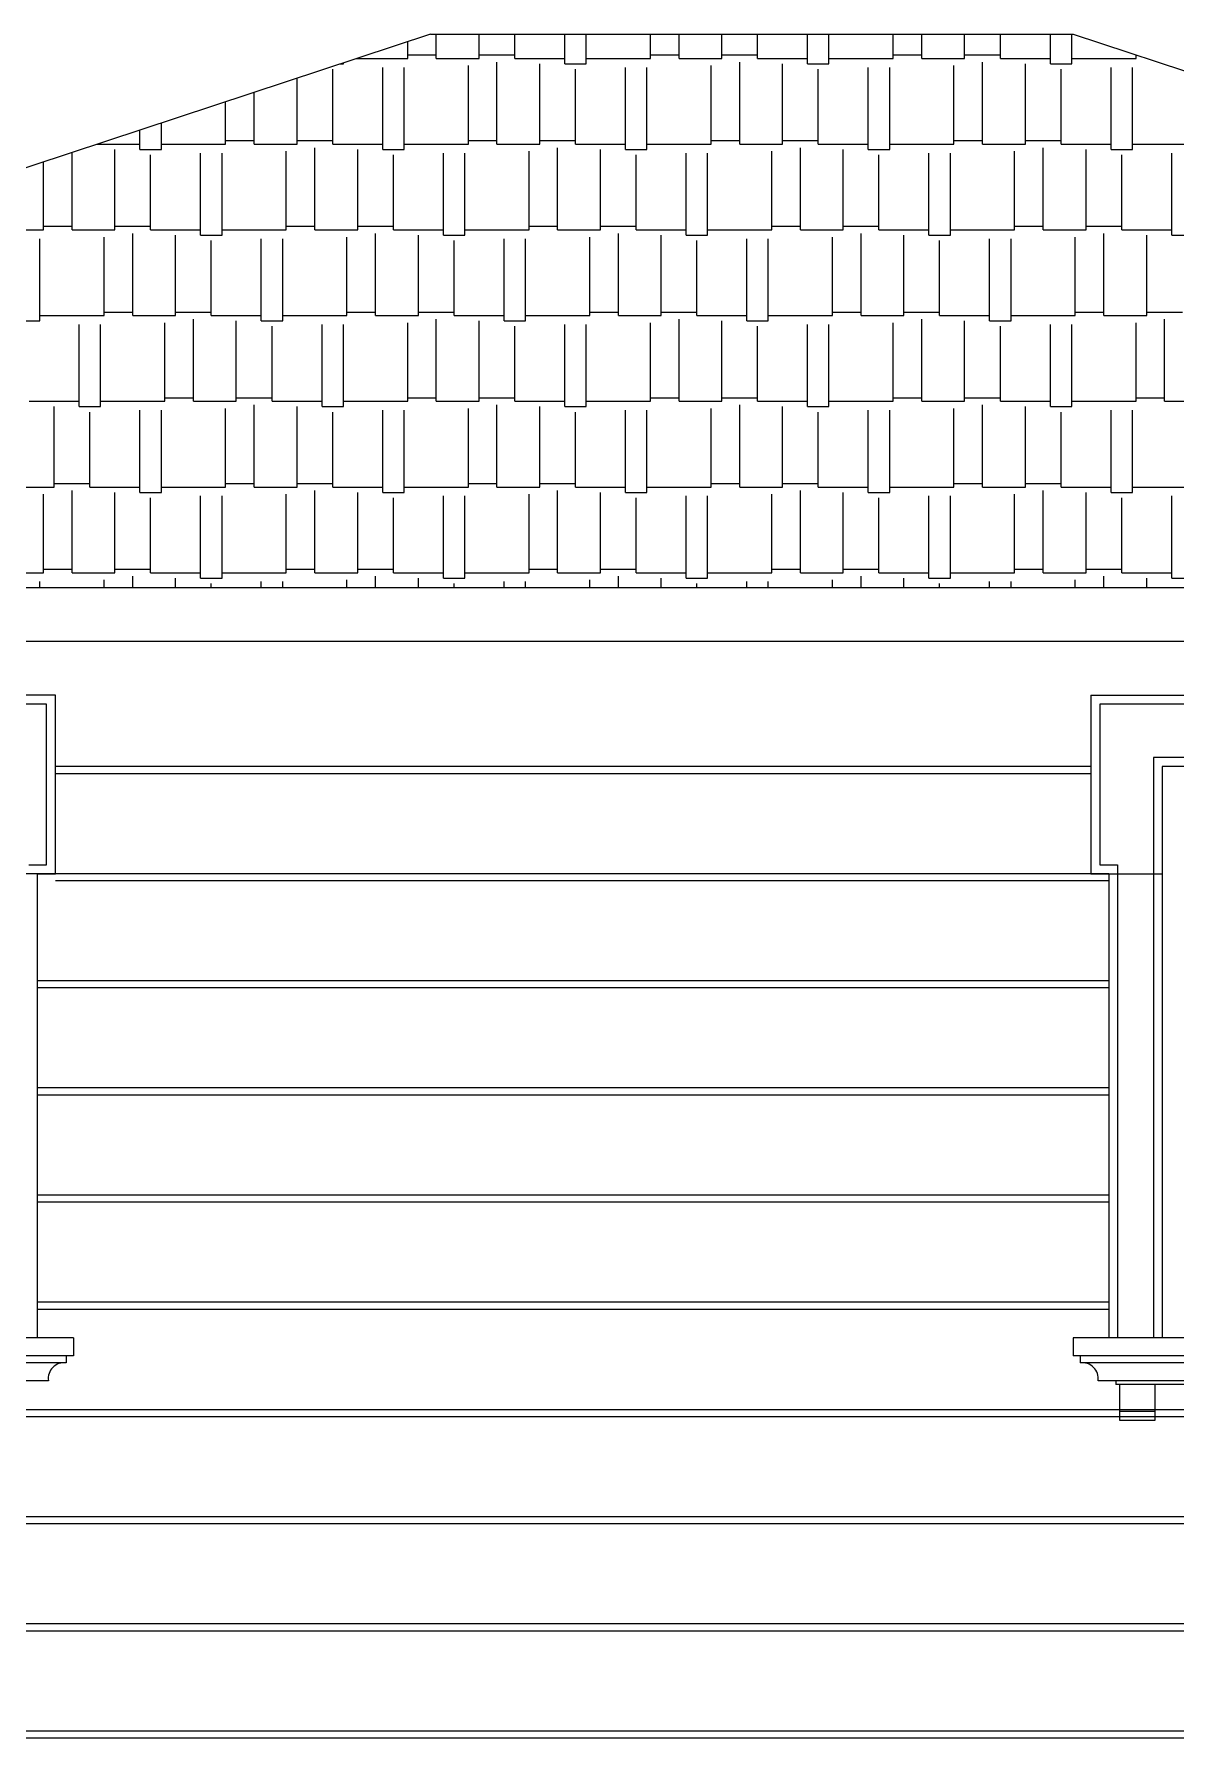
# Model space of a CAD drawing. Extents: x 182769.15 to 182771.38, y 101811.72 to 101812.21.
# Drawn here: x 182770.6842 to 182770.7481, y 101811.8553 to 101811.9507 of the extents above; entities that cross this region are included whole.
import ezdxf

# ---------------------------------------------------------------- set-up
doc = ezdxf.new("R2010")
doc.units = 0
doc.header["$MEASUREMENT"] = 0
doc.layers.add('DUVAR', color=7, linetype='Continuous')
doc.layers.add('TARAMA', color=15, linetype='Continuous')

msp = doc.modelspace()

# ---------------------------------------------------------------- linework, layer by layer
at = {"layer": 'DUVAR'}
for p, q in [((182770.7063599536, 101811.9506928206), (182770.6123599537, 101811.9196728206)), ((182770.7063599536, 101811.9506928206), (182770.7423599537, 101811.9506928206)), ((182770.7423599537, 101811.9506928206), (182770.8363599537, 101811.9196728206)), ((182770.6853599543, 101811.9136728206), (182770.6691599542, 101811.9136728206)), ((182770.6853599543, 101811.9036728206), (182770.6853599543, 101811.9136728206)), ((182770.7433599537, 101811.9136728206), (182770.7610599537, 101811.9136728206)), ((182770.7433599537, 101811.9136728206), (182770.7433599537, 101811.9036728206)), ((182770.7793599537, 101811.9096728206), (182770.7473599536, 101811.9096728206)), ((182770.7473599536, 101811.9096728206), (182770.7473599536, 101811.8776728206)), ((182770.6843599542, 101811.8776728206), (182770.6843599542, 101811.9036728206)), ((182770.7433599537, 101811.9036728206), (182770.7443599536, 101811.9036728206)), ((182770.7443599536, 101811.9036728206), (182770.7443599536, 101811.8776728206)), ((182770.6863599542, 101811.8776728206), (182770.6453599542, 101811.8776728206)), ((182770.6863599542, 101811.8776728206), (182770.6863599542, 101811.8766728206)), ((182770.7843599537, 101811.8776728206), (182770.7423599537, 101811.8776728206)), ((182770.7423599537, 101811.8776728206), (182770.7423599537, 101811.8766728206)), ((182770.6863599542, 101811.8766728206), (182770.6453599542, 101811.8766728206)), ((182770.7843599537, 101811.8766728206), (182770.7423599537, 101811.8766728206))]:
    msp.add_line(p, q, dxfattribs=at)
at = {"layer": 'DUVAR', "color": 6}
for p, q in [((182770.8363599537, 101811.9196728206), (182770.6123599537, 101811.9196728206)), ((182770.8363599537, 101811.9166728206), (182770.6123599537, 101811.9166728206)), ((182770.6843599542, 101811.9036728206), (182770.6853599543, 101811.9036728206))]:
    msp.add_line(p, q, dxfattribs=at)
at = {"layer": 'DUVAR', "color": 8}
for p, q in [((182770.6848599542, 101811.9131728206), (182770.6690599542, 101811.9131728206)), ((182770.6848599542, 101811.9041728206), (182770.6848599542, 101811.9131728206)), ((182770.7611599537, 101811.9131728206), (182770.7438599537, 101811.9131728206)), ((182770.7438599537, 101811.9131728206), (182770.7438599537, 101811.9041728206)), ((182770.7617599537, 101811.9101728206), (182770.7468599537, 101811.9101728206)), ((182770.7468599537, 101811.9101728206), (182770.7468599537, 101811.8776728206)), ((182770.7433599537, 101811.9096728206), (182770.6853599543, 101811.9096728206)), ((182770.7433599537, 101811.9092728206), (182770.6853599543, 101811.9092728206)), ((182770.6853599543, 101811.9036728206), (182770.6813599542, 101811.9036728206)), ((182770.6838599542, 101811.9041728206), (182770.6848599542, 101811.9041728206)), ((182770.7443599536, 101811.9036728206), (182770.6853599543, 101811.9036728206)), ((182770.7438599537, 101811.9041728206), (182770.7448599537, 101811.9041728206)), ((182770.7443599536, 101811.9036728206), (182770.7473599536, 101811.9036728206)), ((182770.7448599537, 101811.9041728206), (182770.7448599537, 101811.8776728206)), ((182770.7443599536, 101811.9032728206), (182770.6853599543, 101811.9032728206)), ((182770.7443599536, 101811.8976728206), (182770.6843599542, 101811.8976728206)), ((182770.7443599536, 101811.8972728206), (182770.6843599542, 101811.8972728206)), ((182770.7443599536, 101811.8916728206), (182770.6843599542, 101811.8916728206)), ((182770.7443599536, 101811.8912728206), (182770.6843599542, 101811.8912728206)), ((182770.7443599536, 101811.8856728206), (182770.6843599542, 101811.8856728206)), ((182770.7443599536, 101811.8852728206), (182770.6843599542, 101811.8852728206)), ((182770.7443599536, 101811.8796728206), (182770.6843599542, 101811.8796728206)), ((182770.7443599536, 101811.8792728206), (182770.6843599542, 101811.8792728206)), ((182770.6859599543, 101811.8766728206), (182770.6859599543, 101811.8762728206)), ((182770.7427599537, 101811.8766728206), (182770.7427599537, 101811.8762728206)), ((182770.6859599543, 101811.8762728206), (182770.6457599542, 101811.8762728206)), ((182770.7839599537, 101811.8762728206), (182770.7427599537, 101811.8762728206)), ((182770.6849599542, 101811.8752728206), (182770.6467599543, 101811.8752728206)), ((182770.7829599536, 101811.8752728206), (182770.7437599536, 101811.8752728206)), ((182770.7447599537, 101811.8752728206), (182770.7447599537, 101811.8750728206)), ((182770.7819599537, 101811.8750728206), (182770.7447599537, 101811.8750728206)), ((182770.7449599536, 101811.8750728206), (182770.7449599536, 101811.8730728206)), ((182770.7469599537, 101811.8730728206), (182770.7469599537, 101811.8750728206)), ((182770.6223599536, 101811.8736728206), (182770.8263599537, 101811.8736728206)), ((182770.6223599536, 101811.8732728206), (182770.8263599537, 101811.8732728206)), ((182770.7449599536, 101811.8735728206), (182770.7469599537, 101811.8735728206)), ((182770.7449599536, 101811.8730728206), (182770.7469599537, 101811.8730728206)), ((182770.6223599536, 101811.8676728206), (182770.8263599537, 101811.8676728206)), ((182770.6223599536, 101811.8672728206), (182770.8263599537, 101811.8672728206)), ((182770.6223599536, 101811.8616728206), (182770.8263599537, 101811.8616728206)), ((182770.6223599536, 101811.8612728206), (182770.8263599537, 101811.8612728206)), ((182770.6223599536, 101811.8556728206), (182770.8263599537, 101811.8556728206)), ((182770.6223599536, 101811.8552728206), (182770.8263599537, 101811.8552728206))]:
    msp.add_line(p, q, dxfattribs=at)
for centre, start, end in [((182770.6858349542, 101811.8753978206), 81.86989882496346, 188.1301011750366), ((182770.7428849537, 101811.8753978206), 351.8698988249635, 98.13010117503656)]:
    msp.add_arc(centre, 0.0008838834764835961, start, end, dxfattribs=at)
at = {"layer": 'TARAMA'}
for p, q in [((182770.705089276, 101811.9493271903), (182770.705089276, 101811.950273497)), ((182770.706689276, 101811.9493271903), (182770.706689276, 101811.9506928206)), ((182770.709089276, 101811.9493271903), (182770.709089276, 101811.9506928206)), ((182770.711089276, 101811.9493271903), (182770.711089276, 101811.9506928206)), ((182770.713889276, 101811.9490271903), (182770.713889276, 101811.9506928206)), ((182770.715089276, 101811.9490271903), (182770.715089276, 101811.9506928206)), ((182770.718689276, 101811.9493271903), (182770.718689276, 101811.9506928206)), ((182770.720289276, 101811.9493271903), (182770.720289276, 101811.9506928206)), ((182770.722689276, 101811.9493271903), (182770.722689276, 101811.9506928206)), ((182770.724689276, 101811.9493271903), (182770.724689276, 101811.9506928206)), ((182770.727489276, 101811.9490271903), (182770.727489276, 101811.9506928206)), ((182770.728689276, 101811.9490271903), (182770.728689276, 101811.9506928206)), ((182770.732289276, 101811.9493271903), (182770.732289276, 101811.9506928206)), ((182770.733889276, 101811.9493271903), (182770.733889276, 101811.9506928206)), ((182770.736289276, 101811.9493271903), (182770.736289276, 101811.9506928206)), ((182770.738289276, 101811.9493271903), (182770.738289276, 101811.9506928206)), ((182770.741089276, 101811.9490271903), (182770.741089276, 101811.9506928206)), ((182770.742289276, 101811.9490271903), (182770.742289276, 101811.9506928206)), ((182770.7022216801, 101811.9493271903), (182770.705089276, 101811.9493271903)), ((182770.705089276, 101811.9495271903), (182770.706689276, 101811.9495271903)), ((182770.706689276, 101811.9493271903), (182770.709089276, 101811.9493271903)), ((182770.709089276, 101811.9495271903), (182770.711089276, 101811.9495271903)), ((182770.711089276, 101811.9493271903), (182770.713889276, 101811.9493271903)), ((182770.715089276, 101811.9493271903), (182770.718689276, 101811.9493271903)), ((182770.718689276, 101811.9495271903), (182770.720289276, 101811.9495271903)), ((182770.720289276, 101811.9493271903), (182770.722689276, 101811.9493271903)), ((182770.722689276, 101811.9495271903), (182770.724689276, 101811.9495271903)), ((182770.724689276, 101811.9493271903), (182770.727489276, 101811.9493271903)), ((182770.728689276, 101811.9493271903), (182770.732289276, 101811.9493271903)), ((182770.732289276, 101811.9495271903), (182770.733889276, 101811.9495271903)), ((182770.733889276, 101811.9493271903), (182770.736289276, 101811.9493271903)), ((182770.736289276, 101811.9495271903), (182770.738289276, 101811.9495271903)), ((182770.738289276, 101811.9493271903), (182770.741089276, 101811.9493271903)), ((182770.742289276, 101811.9493271903), (182770.745889276, 101811.9493271903)), ((182770.745889276, 101811.9493271903), (182770.745889276, 101811.9495281442)), ((182770.745889276, 101811.9495271903), (182770.7458921666, 101811.9495271903)), ((182770.698889276, 101811.9445271903), (182770.698889276, 101811.948227497)), ((182770.700889276, 101811.9445271903), (182770.700889276, 101811.9487271903)), ((182770.7013125892, 101811.9490271903), (182770.701489276, 101811.9490271903)), ((182770.701489276, 101811.9490271903), (182770.701489276, 101811.949085497)), ((182770.703689276, 101811.9442271903), (182770.703689276, 101811.9488271903)), ((182770.704889276, 101811.9442271903), (182770.704889276, 101811.9488271903)), ((182770.708489276, 101811.9445271903), (182770.708489276, 101811.9489271903)), ((182770.710089276, 101811.9445271903), (182770.710089276, 101811.9491271903)), ((182770.712489276, 101811.9445271903), (182770.712489276, 101811.9490271903)), ((182770.713889276, 101811.9490271903), (182770.715089276, 101811.9490271903)), ((182770.714489276, 101811.9445271903), (182770.714489276, 101811.9487271903)), ((182770.717289276, 101811.9442271903), (182770.717289276, 101811.9488271903)), ((182770.718489276, 101811.9442271903), (182770.718489276, 101811.9488271903)), ((182770.722089276, 101811.9445271903), (182770.722089276, 101811.9489271903)), ((182770.723689276, 101811.9445271903), (182770.723689276, 101811.9491271903)), ((182770.726089276, 101811.9445271903), (182770.726089276, 101811.9490271903)), ((182770.727489276, 101811.9490271903), (182770.728689276, 101811.9490271903)), ((182770.728089276, 101811.9445271903), (182770.728089276, 101811.9487271903)), ((182770.730889276, 101811.9442271903), (182770.730889276, 101811.9488271903)), ((182770.732089276, 101811.9442271903), (182770.732089276, 101811.9488271903)), ((182770.735689276, 101811.9445271903), (182770.735689276, 101811.9489271903)), ((182770.737289276, 101811.9445271903), (182770.737289276, 101811.9491271903)), ((182770.739689276, 101811.9445271903), (182770.739689276, 101811.9490271903)), ((182770.741089276, 101811.9490271903), (182770.742289276, 101811.9490271903)), ((182770.741689276, 101811.9445271903), (182770.741689276, 101811.9487271903)), ((182770.744489276, 101811.9442271903), (182770.744489276, 101811.9488271903)), ((182770.745689276, 101811.9442271903), (182770.745689276, 101811.9488271903)), ((182770.696489276, 101811.9445271903), (182770.696489276, 101811.947435497)), ((182770.694889276, 101811.9445271903), (182770.694889276, 101811.946907497)), ((182770.691289276, 101811.9442271903), (182770.691289276, 101811.945719497)), ((182770.6876762256, 101811.9445271903), (182770.690089276, 101811.9445271903)), ((182770.690089276, 101811.9442271903), (182770.690089276, 101811.945323497)), ((182770.691289276, 101811.9445271903), (182770.694889276, 101811.9445271903)), ((182770.694889276, 101811.9447271903), (182770.696489276, 101811.9447271903)), ((182770.696489276, 101811.9445271903), (182770.698889276, 101811.9445271903)), ((182770.698889276, 101811.9447271903), (182770.700889276, 101811.9447271903)), ((182770.700889276, 101811.9445271903), (182770.703689276, 101811.9445271903)), ((182770.704889276, 101811.9445271903), (182770.708489276, 101811.9445271903)), ((182770.708489276, 101811.9447271903), (182770.710089276, 101811.9447271903)), ((182770.710089276, 101811.9445271903), (182770.712489276, 101811.9445271903)), ((182770.712489276, 101811.9447271903), (182770.714489276, 101811.9447271903)), ((182770.714489276, 101811.9445271903), (182770.717289276, 101811.9445271903)), ((182770.718489276, 101811.9445271903), (182770.722089276, 101811.9445271903)), ((182770.722089276, 101811.9447271903), (182770.723689276, 101811.9447271903)), ((182770.723689276, 101811.9445271903), (182770.726089276, 101811.9445271903)), ((182770.726089276, 101811.9447271903), (182770.728089276, 101811.9447271903)), ((182770.728089276, 101811.9445271903), (182770.730889276, 101811.9445271903)), ((182770.732089276, 101811.9445271903), (182770.735689276, 101811.9445271903)), ((182770.735689276, 101811.9447271903), (182770.737289276, 101811.9447271903)), ((182770.737289276, 101811.9445271903), (182770.739689276, 101811.9445271903)), ((182770.739689276, 101811.9447271903), (182770.741689276, 101811.9447271903)), ((182770.741689276, 101811.9445271903), (182770.744489276, 101811.9445271903)), ((182770.745689276, 101811.9445271903), (182770.749289276, 101811.9445271903)), ((182770.684689276, 101811.9397271903), (182770.684689276, 101811.943541497)), ((182770.686289276, 101811.9397271903), (182770.686289276, 101811.944069497)), ((182770.688689276, 101811.9397271903), (182770.688689276, 101811.9442271903)), ((182770.690089276, 101811.9442271903), (182770.691289276, 101811.9442271903)), ((182770.690689276, 101811.9397271903), (182770.690689276, 101811.9439271903)), ((182770.693489276, 101811.9394271903), (182770.693489276, 101811.9440271903)), ((182770.694689276, 101811.9394271903), (182770.694689276, 101811.9440271903)), ((182770.698289276, 101811.9397271903), (182770.698289276, 101811.9441271903)), ((182770.699889276, 101811.9397271903), (182770.699889276, 101811.9443271903)), ((182770.702289276, 101811.9397271903), (182770.702289276, 101811.9442271903)), ((182770.703689276, 101811.9442271903), (182770.704889276, 101811.9442271903)), ((182770.704289276, 101811.9397271903), (182770.704289276, 101811.9439271903)), ((182770.707089276, 101811.9394271903), (182770.707089276, 101811.9440271903)), ((182770.708289276, 101811.9394271903), (182770.708289276, 101811.9440271903)), ((182770.711889276, 101811.9397271903), (182770.711889276, 101811.9441271903)), ((182770.713489276, 101811.9397271903), (182770.713489276, 101811.9443271903)), ((182770.715889276, 101811.9397271903), (182770.715889276, 101811.9442271903)), ((182770.717289276, 101811.9442271903), (182770.718489276, 101811.9442271903)), ((182770.717889276, 101811.9397271903), (182770.717889276, 101811.9439271903)), ((182770.720689276, 101811.9394271903), (182770.720689276, 101811.9440271903)), ((182770.721889276, 101811.9394271903), (182770.721889276, 101811.9440271903)), ((182770.725489276, 101811.9397271903), (182770.725489276, 101811.9441271903)), ((182770.727089276, 101811.9397271903), (182770.727089276, 101811.9443271903)), ((182770.729489276, 101811.9397271903), (182770.729489276, 101811.9442271903)), ((182770.730889276, 101811.9442271903), (182770.732089276, 101811.9442271903)), ((182770.731489276, 101811.9397271903), (182770.731489276, 101811.9439271903)), ((182770.734289276, 101811.9394271903), (182770.734289276, 101811.9440271903)), ((182770.735489276, 101811.9394271903), (182770.735489276, 101811.9440271903)), ((182770.739089276, 101811.9397271903), (182770.739089276, 101811.9441271903)), ((182770.740689276, 101811.9397271903), (182770.740689276, 101811.9443271903)), ((182770.743089276, 101811.9397271903), (182770.743089276, 101811.9442271903)), ((182770.744489276, 101811.9442271903), (182770.745689276, 101811.9442271903)), ((182770.745089276, 101811.9397271903), (182770.745089276, 101811.9439271903)), ((182770.747889276, 101811.9394271903), (182770.747889276, 101811.9440271903)), ((182770.681089276, 101811.9397271903), (182770.684689276, 101811.9397271903)), ((182770.684689276, 101811.9399271903), (182770.686289276, 101811.9399271903)), ((182770.686289276, 101811.9397271903), (182770.688689276, 101811.9397271903)), ((182770.688689276, 101811.9399271903), (182770.690689276, 101811.9399271903)), ((182770.690689276, 101811.9397271903), (182770.693489276, 101811.9397271903)), ((182770.694689276, 101811.9397271903), (182770.698289276, 101811.9397271903)), ((182770.698289276, 101811.9399271903), (182770.699889276, 101811.9399271903)), ((182770.699889276, 101811.9397271903), (182770.702289276, 101811.9397271903)), ((182770.702289276, 101811.9399271903), (182770.704289276, 101811.9399271903)), ((182770.704289276, 101811.9397271903), (182770.707089276, 101811.9397271903)), ((182770.708289276, 101811.9397271903), (182770.711889276, 101811.9397271903)), ((182770.711889276, 101811.9399271903), (182770.713489276, 101811.9399271903)), ((182770.713489276, 101811.9397271903), (182770.715889276, 101811.9397271903)), ((182770.715889276, 101811.9399271903), (182770.717889276, 101811.9399271903)), ((182770.717889276, 101811.9397271903), (182770.720689276, 101811.9397271903)), ((182770.721889276, 101811.9397271903), (182770.725489276, 101811.9397271903)), ((182770.725489276, 101811.9399271903), (182770.727089276, 101811.9399271903)), ((182770.727089276, 101811.9397271903), (182770.729489276, 101811.9397271903)), ((182770.729489276, 101811.9399271903), (182770.731489276, 101811.9399271903)), ((182770.731489276, 101811.9397271903), (182770.734289276, 101811.9397271903)), ((182770.735489276, 101811.9397271903), (182770.739089276, 101811.9397271903)), ((182770.739089276, 101811.9399271903), (182770.740689276, 101811.9399271903)), ((182770.740689276, 101811.9397271903), (182770.743089276, 101811.9397271903)), ((182770.743089276, 101811.9399271903), (182770.745089276, 101811.9399271903)), ((182770.745089276, 101811.9397271903), (182770.747889276, 101811.9397271903)), ((182770.684489276, 101811.9346271903), (182770.684489276, 101811.9392271903)), ((182770.688089276, 101811.9349271903), (182770.688089276, 101811.9393271903)), ((182770.689689276, 101811.9349271903), (182770.689689276, 101811.9395271903)), ((182770.692089276, 101811.9349271903), (182770.692089276, 101811.9394271903)), ((182770.693489276, 101811.9394271903), (182770.694689276, 101811.9394271903)), ((182770.694089276, 101811.9349271903), (182770.694089276, 101811.9391271903)), ((182770.696889276, 101811.9346271903), (182770.696889276, 101811.9392271903)), ((182770.698089276, 101811.9346271903), (182770.698089276, 101811.9392271903)), ((182770.701689276, 101811.9349271903), (182770.701689276, 101811.9393271903)), ((182770.703289276, 101811.9349271903), (182770.703289276, 101811.9395271903)), ((182770.705689276, 101811.9349271903), (182770.705689276, 101811.9394271903)), ((182770.707089276, 101811.9394271903), (182770.708289276, 101811.9394271903)), ((182770.707689276, 101811.9349271903), (182770.707689276, 101811.9391271903)), ((182770.710489276, 101811.9346271903), (182770.710489276, 101811.9392271903)), ((182770.711689276, 101811.9346271903), (182770.711689276, 101811.9392271903)), ((182770.715289276, 101811.9349271903), (182770.715289276, 101811.9393271903)), ((182770.716889276, 101811.9349271903), (182770.716889276, 101811.9395271903)), ((182770.719289276, 101811.9349271903), (182770.719289276, 101811.9394271903)), ((182770.720689276, 101811.9394271903), (182770.721889276, 101811.9394271903)), ((182770.721289276, 101811.9349271903), (182770.721289276, 101811.9391271903)), ((182770.724089276, 101811.9346271903), (182770.724089276, 101811.9392271903)), ((182770.725289276, 101811.9346271903), (182770.725289276, 101811.9392271903)), ((182770.728889276, 101811.9349271903), (182770.728889276, 101811.9393271903)), ((182770.730489276, 101811.9349271903), (182770.730489276, 101811.9395271903)), ((182770.732889276, 101811.9349271903), (182770.732889276, 101811.9394271903)), ((182770.734289276, 101811.9394271903), (182770.735489276, 101811.9394271903)), ((182770.734889276, 101811.9349271903), (182770.734889276, 101811.9391271903)), ((182770.737689276, 101811.9346271903), (182770.737689276, 101811.9392271903)), ((182770.738889276, 101811.9346271903), (182770.738889276, 101811.9392271903)), ((182770.742489276, 101811.9349271903), (182770.742489276, 101811.9393271903)), ((182770.744089276, 101811.9349271903), (182770.744089276, 101811.9395271903)), ((182770.746489276, 101811.9349271903), (182770.746489276, 101811.9394271903)), ((182770.747889276, 101811.9394271903), (182770.749089276, 101811.9394271903)), ((182770.684489276, 101811.9349271903), (182770.688089276, 101811.9349271903)), ((182770.688089276, 101811.9351271903), (182770.689689276, 101811.9351271903)), ((182770.689689276, 101811.9349271903), (182770.692089276, 101811.9349271903)), ((182770.692089276, 101811.9351271903), (182770.694089276, 101811.9351271903)), ((182770.694089276, 101811.9349271903), (182770.696889276, 101811.9349271903)), ((182770.698089276, 101811.9349271903), (182770.701689276, 101811.9349271903)), ((182770.701689276, 101811.9351271903), (182770.703289276, 101811.9351271903)), ((182770.703289276, 101811.9349271903), (182770.705689276, 101811.9349271903)), ((182770.705689276, 101811.9351271903), (182770.707689276, 101811.9351271903)), ((182770.707689276, 101811.9349271903), (182770.710489276, 101811.9349271903)), ((182770.711689276, 101811.9349271903), (182770.715289276, 101811.9349271903)), ((182770.715289276, 101811.9351271903), (182770.716889276, 101811.9351271903)), ((182770.716889276, 101811.9349271903), (182770.719289276, 101811.9349271903)), ((182770.719289276, 101811.9351271903), (182770.721289276, 101811.9351271903)), ((182770.721289276, 101811.9349271903), (182770.724089276, 101811.9349271903)), ((182770.725289276, 101811.9349271903), (182770.728889276, 101811.9349271903)), ((182770.728889276, 101811.9351271903), (182770.730489276, 101811.9351271903)), ((182770.730489276, 101811.9349271903), (182770.732889276, 101811.9349271903)), ((182770.732889276, 101811.9351271903), (182770.734889276, 101811.9351271903)), ((182770.734889276, 101811.9349271903), (182770.737689276, 101811.9349271903)), ((182770.738889276, 101811.9349271903), (182770.742489276, 101811.9349271903)), ((182770.742489276, 101811.9351271903), (182770.744089276, 101811.9351271903)), ((182770.744089276, 101811.9349271903), (182770.746489276, 101811.9349271903)), ((182770.746489276, 101811.9351271903), (182770.748489276, 101811.9351271903)), ((182770.683289276, 101811.9346271903), (182770.684489276, 101811.9346271903)), ((182770.686689276, 101811.9298271903), (182770.686689276, 101811.9344271903)), ((182770.687889276, 101811.9298271903), (182770.687889276, 101811.9344271903)), ((182770.691489276, 101811.9301271903), (182770.691489276, 101811.9345271903)), ((182770.693089276, 101811.9301271903), (182770.693089276, 101811.9347271903)), ((182770.695489276, 101811.9301271903), (182770.695489276, 101811.9346271903)), ((182770.696889276, 101811.9346271903), (182770.698089276, 101811.9346271903)), ((182770.697489276, 101811.9301271903), (182770.697489276, 101811.9343271903)), ((182770.700289276, 101811.9298271903), (182770.700289276, 101811.9344271903)), ((182770.701489276, 101811.9298271903), (182770.701489276, 101811.9344271903)), ((182770.705089276, 101811.9301271903), (182770.705089276, 101811.9345271903)), ((182770.706689276, 101811.9301271903), (182770.706689276, 101811.9347271903)), ((182770.709089276, 101811.9301271903), (182770.709089276, 101811.9346271903)), ((182770.710489276, 101811.9346271903), (182770.711689276, 101811.9346271903)), ((182770.711089276, 101811.9301271903), (182770.711089276, 101811.9343271903)), ((182770.713889276, 101811.9298271903), (182770.713889276, 101811.9344271903)), ((182770.715089276, 101811.9298271903), (182770.715089276, 101811.9344271903)), ((182770.718689276, 101811.9301271903), (182770.718689276, 101811.9345271903)), ((182770.720289276, 101811.9301271903), (182770.720289276, 101811.9347271903)), ((182770.722689276, 101811.9301271903), (182770.722689276, 101811.9346271903)), ((182770.724089276, 101811.9346271903), (182770.725289276, 101811.9346271903)), ((182770.724689276, 101811.9301271903), (182770.724689276, 101811.9343271903)), ((182770.727489276, 101811.9298271903), (182770.727489276, 101811.9344271903)), ((182770.728689276, 101811.9298271903), (182770.728689276, 101811.9344271903)), ((182770.732289276, 101811.9301271903), (182770.732289276, 101811.9345271903)), ((182770.733889276, 101811.9301271903), (182770.733889276, 101811.9347271903)), ((182770.736289276, 101811.9301271903), (182770.736289276, 101811.9346271903)), ((182770.737689276, 101811.9346271903), (182770.738889276, 101811.9346271903)), ((182770.738289276, 101811.9301271903), (182770.738289276, 101811.9343271903)), ((182770.741089276, 101811.9298271903), (182770.741089276, 101811.9344271903)), ((182770.742289276, 101811.9298271903), (182770.742289276, 101811.9344271903)), ((182770.745889276, 101811.9301271903), (182770.745889276, 101811.9345271903)), ((182770.747489276, 101811.9301271903), (182770.747489276, 101811.9347271903)), ((182770.683889276, 101811.9301271903), (182770.686689276, 101811.9301271903)), ((182770.687889276, 101811.9301271903), (182770.691489276, 101811.9301271903)), ((182770.691489276, 101811.9303271903), (182770.693089276, 101811.9303271903)), ((182770.693089276, 101811.9301271903), (182770.695489276, 101811.9301271903)), ((182770.695489276, 101811.9303271903), (182770.697489276, 101811.9303271903)), ((182770.697489276, 101811.9301271903), (182770.700289276, 101811.9301271903)), ((182770.701489276, 101811.9301271903), (182770.705089276, 101811.9301271903)), ((182770.705089276, 101811.9303271903), (182770.706689276, 101811.9303271903)), ((182770.706689276, 101811.9301271903), (182770.709089276, 101811.9301271903)), ((182770.709089276, 101811.9303271903), (182770.711089276, 101811.9303271903)), ((182770.711089276, 101811.9301271903), (182770.713889276, 101811.9301271903)), ((182770.715089276, 101811.9301271903), (182770.718689276, 101811.9301271903)), ((182770.718689276, 101811.9303271903), (182770.720289276, 101811.9303271903)), ((182770.720289276, 101811.9301271903), (182770.722689276, 101811.9301271903)), ((182770.722689276, 101811.9303271903), (182770.724689276, 101811.9303271903)), ((182770.724689276, 101811.9301271903), (182770.727489276, 101811.9301271903)), ((182770.728689276, 101811.9301271903), (182770.732289276, 101811.9301271903)), ((182770.732289276, 101811.9303271903), (182770.733889276, 101811.9303271903)), ((182770.733889276, 101811.9301271903), (182770.736289276, 101811.9301271903)), ((182770.736289276, 101811.9303271903), (182770.738289276, 101811.9303271903)), ((182770.738289276, 101811.9301271903), (182770.741089276, 101811.9301271903)), ((182770.742289276, 101811.9301271903), (182770.745889276, 101811.9301271903)), ((182770.745889276, 101811.9303271903), (182770.747489276, 101811.9303271903)), ((182770.747489276, 101811.9301271903), (182770.749889276, 101811.9301271903)), ((182770.685289276, 101811.9253271903), (182770.685289276, 101811.9298271903)), ((182770.686689276, 101811.9298271903), (182770.687889276, 101811.9298271903)), ((182770.687289276, 101811.9253271903), (182770.687289276, 101811.9295271903)), ((182770.690089276, 101811.9250271903), (182770.690089276, 101811.9296271903)), ((182770.691289276, 101811.9250271903), (182770.691289276, 101811.9296271903)), ((182770.694889276, 101811.9253271903), (182770.694889276, 101811.9297271903)), ((182770.696489276, 101811.9253271903), (182770.696489276, 101811.9299271903)), ((182770.698889276, 101811.9253271903), (182770.698889276, 101811.9298271903)), ((182770.700289276, 101811.9298271903), (182770.701489276, 101811.9298271903)), ((182770.700889276, 101811.9253271903), (182770.700889276, 101811.9295271903)), ((182770.703689276, 101811.9250271903), (182770.703689276, 101811.9296271903)), ((182770.704889276, 101811.9250271903), (182770.704889276, 101811.9296271903)), ((182770.708489276, 101811.9253271903), (182770.708489276, 101811.9297271903)), ((182770.710089276, 101811.9253271903), (182770.710089276, 101811.9299271903)), ((182770.712489276, 101811.9253271903), (182770.712489276, 101811.9298271903)), ((182770.713889276, 101811.9298271903), (182770.715089276, 101811.9298271903)), ((182770.714489276, 101811.9253271903), (182770.714489276, 101811.9295271903)), ((182770.717289276, 101811.9250271903), (182770.717289276, 101811.9296271903)), ((182770.718489276, 101811.9250271903), (182770.718489276, 101811.9296271903)), ((182770.722089276, 101811.9253271903), (182770.722089276, 101811.9297271903)), ((182770.723689276, 101811.9253271903), (182770.723689276, 101811.9299271903)), ((182770.726089276, 101811.9253271903), (182770.726089276, 101811.9298271903)), ((182770.727489276, 101811.9298271903), (182770.728689276, 101811.9298271903)), ((182770.728089276, 101811.9253271903), (182770.728089276, 101811.9295271903)), ((182770.730889276, 101811.9250271903), (182770.730889276, 101811.9296271903)), ((182770.732089276, 101811.9250271903), (182770.732089276, 101811.9296271903)), ((182770.735689276, 101811.9253271903), (182770.735689276, 101811.9297271903)), ((182770.737289276, 101811.9253271903), (182770.737289276, 101811.9299271903)), ((182770.739689276, 101811.9253271903), (182770.739689276, 101811.9298271903)), ((182770.741089276, 101811.9298271903), (182770.742289276, 101811.9298271903)), ((182770.741689276, 101811.9253271903), (182770.741689276, 101811.9295271903)), ((182770.744489276, 101811.9250271903), (182770.744489276, 101811.9296271903)), ((182770.745689276, 101811.9250271903), (182770.745689276, 101811.9296271903)), ((182770.682889276, 101811.9253271903), (182770.685289276, 101811.9253271903)), ((182770.685289276, 101811.9255271903), (182770.687289276, 101811.9255271903)), ((182770.687289276, 101811.9253271903), (182770.690089276, 101811.9253271903)), ((182770.691289276, 101811.9253271903), (182770.694889276, 101811.9253271903)), ((182770.694889276, 101811.9255271903), (182770.696489276, 101811.9255271903)), ((182770.696489276, 101811.9253271903), (182770.698889276, 101811.9253271903)), ((182770.698889276, 101811.9255271903), (182770.700889276, 101811.9255271903)), ((182770.700889276, 101811.9253271903), (182770.703689276, 101811.9253271903)), ((182770.704889276, 101811.9253271903), (182770.708489276, 101811.9253271903)), ((182770.708489276, 101811.9255271903), (182770.710089276, 101811.9255271903)), ((182770.710089276, 101811.9253271903), (182770.712489276, 101811.9253271903)), ((182770.712489276, 101811.9255271903), (182770.714489276, 101811.9255271903)), ((182770.714489276, 101811.9253271903), (182770.717289276, 101811.9253271903)), ((182770.718489276, 101811.9253271903), (182770.722089276, 101811.9253271903)), ((182770.722089276, 101811.9255271903), (182770.723689276, 101811.9255271903)), ((182770.723689276, 101811.9253271903), (182770.726089276, 101811.9253271903)), ((182770.726089276, 101811.9255271903), (182770.728089276, 101811.9255271903)), ((182770.728089276, 101811.9253271903), (182770.730889276, 101811.9253271903)), ((182770.732089276, 101811.9253271903), (182770.735689276, 101811.9253271903)), ((182770.735689276, 101811.9255271903), (182770.737289276, 101811.9255271903)), ((182770.737289276, 101811.9253271903), (182770.739689276, 101811.9253271903)), ((182770.739689276, 101811.9255271903), (182770.741689276, 101811.9255271903)), ((182770.741689276, 101811.9253271903), (182770.744489276, 101811.9253271903)), ((182770.745689276, 101811.9253271903), (182770.749289276, 101811.9253271903)), ((182770.684689276, 101811.9205271903), (182770.684689276, 101811.9249271903)), ((182770.686289276, 101811.9205271903), (182770.686289276, 101811.9251271903)), ((182770.688689276, 101811.9205271903), (182770.688689276, 101811.9250271903)), ((182770.690089276, 101811.9250271903), (182770.691289276, 101811.9250271903)), ((182770.690689276, 101811.9205271903), (182770.690689276, 101811.9247271903)), ((182770.693489276, 101811.9202271903), (182770.693489276, 101811.9248271903)), ((182770.694689276, 101811.9202271903), (182770.694689276, 101811.9248271903)), ((182770.698289276, 101811.9205271903), (182770.698289276, 101811.9249271903)), ((182770.699889276, 101811.9205271903), (182770.699889276, 101811.9251271903)), ((182770.702289276, 101811.9205271903), (182770.702289276, 101811.9250271903)), ((182770.703689276, 101811.9250271903), (182770.704889276, 101811.9250271903)), ((182770.704289276, 101811.9205271903), (182770.704289276, 101811.9247271903)), ((182770.707089276, 101811.9202271903), (182770.707089276, 101811.9248271903)), ((182770.708289276, 101811.9202271903), (182770.708289276, 101811.9248271903)), ((182770.711889276, 101811.9205271903), (182770.711889276, 101811.9249271903)), ((182770.713489276, 101811.9205271903), (182770.713489276, 101811.9251271903)), ((182770.715889276, 101811.9205271903), (182770.715889276, 101811.9250271903)), ((182770.717289276, 101811.9250271903), (182770.718489276, 101811.9250271903)), ((182770.717889276, 101811.9205271903), (182770.717889276, 101811.9247271903)), ((182770.720689276, 101811.9202271903), (182770.720689276, 101811.9248271903)), ((182770.721889276, 101811.9202271903), (182770.721889276, 101811.9248271903)), ((182770.725489276, 101811.9205271903), (182770.725489276, 101811.9249271903)), ((182770.727089276, 101811.9205271903), (182770.727089276, 101811.9251271903)), ((182770.729489276, 101811.9205271903), (182770.729489276, 101811.9250271903)), ((182770.730889276, 101811.9250271903), (182770.732089276, 101811.9250271903)), ((182770.731489276, 101811.9205271903), (182770.731489276, 101811.9247271903)), ((182770.734289276, 101811.9202271903), (182770.734289276, 101811.9248271903)), ((182770.735489276, 101811.9202271903), (182770.735489276, 101811.9248271903)), ((182770.739089276, 101811.9205271903), (182770.739089276, 101811.9249271903)), ((182770.740689276, 101811.9205271903), (182770.740689276, 101811.9251271903)), ((182770.743089276, 101811.9205271903), (182770.743089276, 101811.9250271903)), ((182770.744489276, 101811.9250271903), (182770.745689276, 101811.9250271903)), ((182770.745089276, 101811.9205271903), (182770.745089276, 101811.9247271903)), ((182770.747889276, 101811.9202271903), (182770.747889276, 101811.9248271903)), ((182770.684689276, 101811.9207271903), (182770.686289276, 101811.9207271903)), ((182770.688689276, 101811.9207271903), (182770.690689276, 101811.9207271903)), ((182770.698289276, 101811.9207271903), (182770.699889276, 101811.9207271903)), ((182770.702289276, 101811.9207271903), (182770.704289276, 101811.9207271903)), ((182770.711889276, 101811.9207271903), (182770.713489276, 101811.9207271903)), ((182770.715889276, 101811.9207271903), (182770.717889276, 101811.9207271903)), ((182770.725489276, 101811.9207271903), (182770.727089276, 101811.9207271903)), ((182770.729489276, 101811.9207271903), (182770.731489276, 101811.9207271903)), ((182770.739089276, 101811.9207271903), (182770.740689276, 101811.9207271903)), ((182770.743089276, 101811.9207271903), (182770.745089276, 101811.9207271903)), ((182770.681089276, 101811.9205271903), (182770.684689276, 101811.9205271903)), ((182770.684489276, 101811.9196728206), (182770.684489276, 101811.9200271903)), ((182770.686289276, 101811.9205271903), (182770.688689276, 101811.9205271903)), ((182770.688089276, 101811.9196728206), (182770.688089276, 101811.9201271903)), ((182770.689689276, 101811.9196728206), (182770.689689276, 101811.9203271903)), ((182770.690689276, 101811.9205271903), (182770.693489276, 101811.9205271903)), ((182770.692089276, 101811.9196728206), (182770.692089276, 101811.9202271903)), ((182770.693489276, 101811.9202271903), (182770.694689276, 101811.9202271903)), ((182770.694089276, 101811.9196728206), (182770.694089276, 101811.9199271903)), ((182770.694689276, 101811.9205271903), (182770.698289276, 101811.9205271903)), ((182770.696889276, 101811.9196728206), (182770.696889276, 101811.9200271903)), ((182770.698089276, 101811.9196728206), (182770.698089276, 101811.9200271903)), ((182770.699889276, 101811.9205271903), (182770.702289276, 101811.9205271903)), ((182770.701689276, 101811.9196728206), (182770.701689276, 101811.9201271903)), ((182770.703289276, 101811.9196728206), (182770.703289276, 101811.9203271903)), ((182770.704289276, 101811.9205271903), (182770.707089276, 101811.9205271903)), ((182770.705689276, 101811.9196728206), (182770.705689276, 101811.9202271903)), ((182770.707089276, 101811.9202271903), (182770.708289276, 101811.9202271903)), ((182770.707689276, 101811.9196728206), (182770.707689276, 101811.9199271903)), ((182770.708289276, 101811.9205271903), (182770.711889276, 101811.9205271903)), ((182770.710489276, 101811.9196728206), (182770.710489276, 101811.9200271903)), ((182770.711689276, 101811.9196728206), (182770.711689276, 101811.9200271903)), ((182770.713489276, 101811.9205271903), (182770.715889276, 101811.9205271903)), ((182770.715289276, 101811.9196728206), (182770.715289276, 101811.9201271903)), ((182770.716889276, 101811.9196728206), (182770.716889276, 101811.9203271903)), ((182770.717889276, 101811.9205271903), (182770.720689276, 101811.9205271903)), ((182770.719289276, 101811.9196728206), (182770.719289276, 101811.9202271903)), ((182770.720689276, 101811.9202271903), (182770.721889276, 101811.9202271903)), ((182770.721289276, 101811.9196728206), (182770.721289276, 101811.9199271903)), ((182770.721889276, 101811.9205271903), (182770.725489276, 101811.9205271903)), ((182770.724089276, 101811.9196728206), (182770.724089276, 101811.9200271903)), ((182770.725289276, 101811.9196728206), (182770.725289276, 101811.9200271903)), ((182770.727089276, 101811.9205271903), (182770.729489276, 101811.9205271903)), ((182770.728889276, 101811.9196728206), (182770.728889276, 101811.9201271903)), ((182770.730489276, 101811.9196728206), (182770.730489276, 101811.9203271903)), ((182770.731489276, 101811.9205271903), (182770.734289276, 101811.9205271903)), ((182770.732889276, 101811.9196728206), (182770.732889276, 101811.9202271903)), ((182770.734289276, 101811.9202271903), (182770.735489276, 101811.9202271903)), ((182770.734889276, 101811.9196728206), (182770.734889276, 101811.9199271903)), ((182770.735489276, 101811.9205271903), (182770.739089276, 101811.9205271903)), ((182770.737689276, 101811.9196728206), (182770.737689276, 101811.9200271903)), ((182770.738889276, 101811.9196728206), (182770.738889276, 101811.9200271903)), ((182770.740689276, 101811.9205271903), (182770.743089276, 101811.9205271903)), ((182770.742489276, 101811.9196728206), (182770.742489276, 101811.9201271903)), ((182770.744089276, 101811.9196728206), (182770.744089276, 101811.9203271903)), ((182770.745089276, 101811.9205271903), (182770.747889276, 101811.9205271903)), ((182770.746489276, 101811.9196728206), (182770.746489276, 101811.9202271903)), ((182770.747889276, 101811.9202271903), (182770.749089276, 101811.9202271903))]:
    msp.add_line(p, q, dxfattribs=at)

doc.saveas('drawing.dxf')
